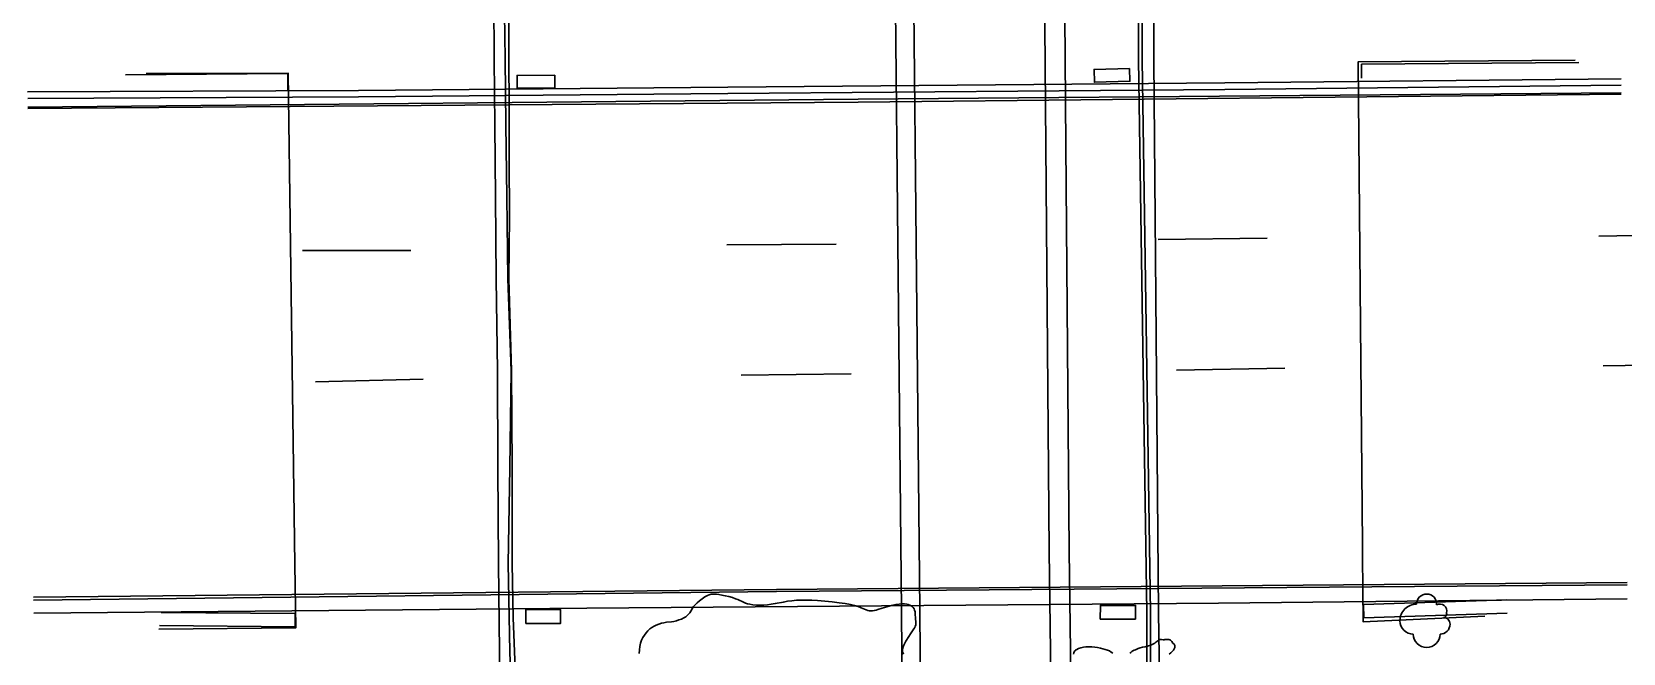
# Model space of a CAD drawing. Header units: feet. Extents: x 3174203 to 3175581, y 1715832 to 1717426.
# Drawn here: x 3174693.1 to 3174839.6, y 1716227.9 to 1716285.1 of the extents above; entities that cross this region are included whole.
import ezdxf

# ---------------------------------------------------------------- set-up
doc = ezdxf.new("R2010")
doc.units = ezdxf.units.FT
doc.header["$MEASUREMENT"] = 0
for name, color, linetype, lineweight, true_color in [('BOTTOM_OF_DRAINAGE', 43, 'Continuous', 30, 0xbfa671), ('BOTTOM_OF_RETAINING_WALL', 75, 'Continuous', 30, 0x6e996b), ('BRIDGE', 117, 'Continuous', 30, 0x53735e), ('HAND_RAIL', 77, 'Continuous', 30, 0x647d5e), ('MISCELLANEOUS', 225, 'Continuous', 30, 0x9c5f7c), ('SHRUBLINE', 71, 'Continuous', 30, 0xc6ff6b), ('TOP_OF_RETAINING_WALL', 121, 'Continuous', 30, 0x7affd3)]:
    doc.layers.add(name, color=color, linetype=linetype, lineweight=lineweight, true_color=true_color)
for name, color, linetype, lineweight in [('CONCRETE_BOTTOM', 9, 'Continuous', 30), ('CONCRETE_TOP', 204, 'Continuous', 30), ('FOOT_PATH', 2, 'Continuous', 30), ('PAINT_STRIPE', 4, 'Continuous', 30), ('SHRUB', 14, 'Continuous', 30)]:
    doc.layers.add(name, color=color, linetype=linetype, lineweight=lineweight)

# ---------------------------------------------------------------- blocks, each defined once
blk = doc.blocks.new('SYM231')
at = {"layer": 'SHRUB', "ltscale": 0.25}
for centre, radius, start, end in [((0.298974, 5.855085), 3.69093474259322, 89.999957, 180.000043), ((0.29898, 5.855085), 3.690934742593219, 354.734283, 90.000043), ((-3.391965, -0.296476), 6.151557904322032, 89.999957, 180.000043), ((5.220229, 3.394459), 2.460623161728813, 342.885514, 120.419776), ((6.45054, 2.164144), 1.230311580864407, 269.999957, 24.295265), ((6.450541, -1.526791), 2.460623161728813, 359.999957, 90.000043), ((-4.622277, -0.296484), 4.921246323457626, 179.999957, 270.000043), ((0.298973, -5.217734), 4.921246323457627, 179.999957, 270.000043), ((0.298981, -5.217734), 4.921246323457626, 269.999957, 4.3e-05), ((5.22023, -1.526796), 3.690934742593219, 269.999957, 4.3e-05)]:
    blk.add_arc(centre, radius, start, end, dxfattribs=at)
blk = doc.blocks.new('SYM006')
at = {"layer": 'SHRUB', "ltscale": 0.25, "xscale": 0.5, "yscale": 0.5, "zscale": 0.5}
blk.add_blockref('SYM231', (0, 0), dxfattribs=at)

msp = doc.modelspace()

# ---------------------------------------------------------------- linework, layer by layer
at = {"layer": 'BOTTOM_OF_DRAINAGE'}
msp.add_polyline3d([(3174737.624567, 1716226.526783, 5236.88782), (3174737.463919, 1716231.172137, 5236.89173), (3174737.351282, 1716236.164938, 5236.938986), (3174737.363341, 1716244.967291, 5236.977132), (3174737.308995, 1716253.89828, 5236.95699), (3174737.054414, 1716262.364721, 5237.026407), (3174737.11195, 1716268.109821, 5237.026981), (3174737.083926, 1716273.343919, 5237.027557), (3174737.06869, 1716278.148912, 5237.033707), (3174737.061675, 1716282.606701, 5237.051007), (3174737.059031, 1716286.800451, 5237.082367)], dxfattribs=at)
at = {"layer": 'BOTTOM_OF_RETAINING_WALL'}
msp.add_polyline3d([(3174813.430833, 1716167.247255, 5239.091434), (3174808.623862, 1716168.451371, 5238.299173), (3174802.960894, 1716170.075905, 5237.610127), (3174801.083526, 1716172.274031, 5237.656958), (3174798.673538, 1716177.242069, 5237.798728), (3174796.178049, 1716185.40595, 5237.662826), (3174795.786469, 1716207.923042, 5237.868244), (3174795.782805, 1716231.66301, 5237.860672), (3174795.01225, 1716282.53318, 5237.816483), (3174794.983052, 1716302.75369, 5237.99474), (3174794.372734, 1716348.751895, 5238.28205), (3174794.248067, 1716354.459184, 5238.205536), (3174794.57364, 1716359.404171, 5238.311525), (3174795.645773, 1716365.043187, 5238.658667), (3174797.060565, 1716369.143062, 5238.752817), (3174798.063384, 1716371.114868, 5238.773048), (3174798.784939, 1716372.501971, 5238.962215), (3174799.557794, 1716373.936124, 5239.162269), (3174803.120611, 1716379.153079, 5239.315554), (3174812.042432, 1716388.502307, 5239.395419), (3174813.819464, 1716389.92736, 5239.314011)], dxfattribs=at)
at = {"layer": 'BRIDGE'}
for points in [[(3174692.763664, 1716279.558821, 5252.372542), (3174723.217519, 1716279.696879, 5252.526677), (3174757.194714, 1716280.002473, 5252.692847), (3174802.951673, 1716280.391551, 5252.956087), (3174839.425893, 1716280.782559, 5253.108241)], [(3174693.325839, 1716231.600553, 5251.746296), (3174744.235237, 1716232.051028, 5251.949815), (3174802.363208, 1716232.505224, 5252.225384), (3174839.987471, 1716232.919268, 5252.374141)]]:
    msp.add_polyline3d(points, dxfattribs=at)
at = {"layer": 'CONCRETE_BOTTOM', "extrusion": (-0.0081770272539618, 0.3572618443471105, 0.933968474199739), "elevation": 592105.927211, "flags": 128}
msp.add_lwpolyline([(-3213280.179807, -1532804.272185), (-3213209.953378, -1532805.210634), (-3213133.518625, -1532806.456923)], dxfattribs=at)
at = {"layer": 'CONCRETE_BOTTOM', "extrusion": (0.0022829830575761, -0.6215814489926786, 0.7833462135330209), "elevation": -1055417.533037, "flags": 128}
msp.add_lwpolyline([(3180975.340951, 1338525.607271), (3181043.725117, 1338526.186934), (3181122.0108, 1338526.672944)], dxfattribs=at)
at = {"layer": 'CONCRETE_TOP', "extrusion": (-0.0100217441187404, 0.7691916041259321, 0.6389396221764573), "elevation": 1291686.818543, "flags": 128}
msp.add_lwpolyline([(-3196782.718649, -1066038.433372), (-3196859.161508, -1066037.99894), (-3196929.391999, -1066037.497012)], dxfattribs=at)
at = {"layer": 'CONCRETE_TOP', "extrusion": (-0.0040843018936261, -0.0689142179066098, 0.9976142285715265), "elevation": -126000.059571, "flags": 128}
msp.add_lwpolyline([(3067741.828851, 1896887.016609), (3067663.709213, 1896881.776869), (3067595.503668, 1896876.89817)], dxfattribs=at)
at = {"layer": 'FOOT_PATH'}
for points in [[(3174785.911422, 1716156.980111, 5237.656235), (3174786.611533, 1716161.11685, 5237.657077), (3174787.577251, 1716169.955149, 5237.657491), (3174788.773946, 1716186.476366, 5237.649251), (3174789.093015, 1716202.835414, 5237.637686), (3174788.637475, 1716237.32923, 5237.62), (3174788.319993, 1716274.648726, 5237.531), (3174787.93304, 1716322.377807, 5237.56), (3174787.775907, 1716353.738217, 5237.591148), (3174788.043366, 1716360.962597, 5237.595698), (3174788.69486, 1716365.872548, 5237.598), (3174789.695091, 1716369.436672, 5237.573), (3174790.916401, 1716372.796667, 5237.615), (3174794.107592, 1716379.802452, 5237.691957), (3174796.234484, 1716383.32796, 5237.729363), (3174798.723958, 1716387.552922, 5237.769), (3174802.517944, 1716392.540106, 5237.834), (3174807.164377, 1716397.80824, 5237.934), (3174809.340013, 1716399.758984, 5238), (3174813.439269, 1716402.537048, 5238.145), (3174822.811777, 1716408.622682, 5238.541), (3174842.152317, 1716419.578471, 5239.443), (3174854.491776, 1716426.131574, 5240.088), (3174857.773621, 1716427.765089, 5240.208476)], [(3174784.882021, 1716394.511035, 5237.598016), (3174781.047749, 1716388.36442, 5237.555), (3174777.156721, 1716380.34744, 5237.459), (3174774.6321, 1716373.225226, 5237.44), (3174773.597193, 1716368.707397, 5237.442474), (3174772.9481, 1716364.301017, 5237.4412), (3174772.529335, 1716360.577127, 5237.434711), (3174772.299141, 1716354.129029, 5237.417), (3174772.28896, 1716321.139953, 5237.409), (3174773.187016, 1716231.833236, 5237.44), (3174773.390295, 1716204.180912, 5237.487), (3174773.232224, 1716190.264916, 5237.53), (3174772.442793, 1716177.944708, 5237.588), (3174771.258156, 1716165.061388, 5237.515), (3174770.386914, 1716158.960173, 5237.522764)], [(3174786.304913, 1716393.575279, 5237.598016), (3174782.540013, 1716387.539872, 5237.555), (3174778.729754, 1716379.689306, 5237.459), (3174776.26967, 1716372.749155, 5237.44), (3174775.271744, 1716368.392771, 5237.442474), (3174774.636701, 1716364.081766, 5237.4412), (3174774.228459, 1716360.451446, 5237.434711), (3174774.001658, 1716354.098387, 5237.417), (3174773.991488, 1716321.14825, 5237.409), (3174774.889479, 1716231.848054, 5237.44), (3174775.092891, 1716204.177501, 5237.487), (3174774.934131, 1716190.200769, 5237.53), (3174774.140327, 1716177.812302, 5237.588), (3174772.94962, 1716164.86298, 5237.515), (3174771.600153, 1716155.412803, 5237.526931), (3174769.670217, 1716144.766465, 5237.539087), (3174768.003228, 1716137.142793, 5237.54494), (3174766.177479, 1716129.439708, 5237.55121)], [(3174777.866873, 1716128.892633, 5237.627041), (3174780.781268, 1716140.226038, 5237.647), (3174783.321442, 1716152.79602, 5237.655315), (3174784.772969, 1716161.372651, 5237.657077), (3174785.729078, 1716170.122998, 5237.657491), (3174786.919784, 1716186.56154, 5237.649251), (3174787.237306, 1716202.841256, 5237.637686), (3174786.782109, 1716237.309087, 5237.62), (3174786.464587, 1716274.633313, 5237.531), (3174786.077607, 1716322.365638, 5237.56), (3174785.920264, 1716353.767905, 5237.591148), (3174786.192426, 1716361.119302, 5237.595698), (3174786.872829, 1716366.247129, 5237.598), (3174787.927455, 1716370.005077, 5237.573), (3174789.197541, 1716373.49926, 5237.615), (3174792.463478, 1716380.669142, 5237.691957), (3174794.64077, 1716384.278191, 5237.729363), (3174797.180943, 1716388.589195, 5237.769), (3174801.081923, 1716393.717022, 5237.834)]]:
    msp.add_polyline3d(points, dxfattribs=at)
at = {"layer": 'HAND_RAIL'}
msp.add_polyline3d([(3174692.766198, 1716278.960372, 5252.474619), (3174723.221567, 1716279.098437, 5252.526677), (3174757.19995, 1716279.404042, 5252.692847), (3174802.957424, 1716279.793124, 5252.956087), (3174822.608077, 1716280.003781, 5253.085057), (3174839.432308, 1716280.184139, 5253.138233)], dxfattribs=at)
at = {"layer": 'MISCELLANEOUS', "extrusion": (-0.0085699459806051, -0.0002395609476563, 0.9999632486428897), "elevation": -22366.255776, "flags": 128}
msp.add_lwpolyline([(3174722.604989, 1716276.416171), (3174722.637889, 1716275.239184), (3174719.373256, 1716275.14793), (3174719.340356, 1716276.324916), (3174722.604989, 1716276.416171)], dxfattribs=at)
at = {"layer": 'MISCELLANEOUS', "extrusion": (-0.0072349819199693, -3.028e-13, 0.9999738271758005), "elevation": -17717.991152, "flags": 128}
msp.add_lwpolyline([(3174790.427144, 1716282.268181), (3174770.444831, 1716282.111271), (3174770.445454, 1716280.821431)], dxfattribs=at)
at = {"layer": 'MISCELLANEOUS', "extrusion": (-0.0006897974598697, -2.95e-14, 0.9999997620897039), "elevation": 3061.410893, "flags": 128}
msp.add_lwpolyline([(3174719.569869, 1716279.710348), (3174719.572135, 1716281.258126), (3174704.642772, 1716281.132422)], dxfattribs=at)
at = {"layer": 'MISCELLANEOUS', "extrusion": (-0.0290416380004947, -0.0001770415570568, 0.9995781869961625), "elevation": -87253.099964, "flags": 128}
msp.add_lwpolyline([(-1696895.937064, 3183953.779957), (-1696895.937064, 3183950.308732), (-1696894.755312, 3183950.308732), (-1696894.755312, 3183953.779957), (-1696895.937064, 3183953.779957)], dxfattribs=at)
at = {"layer": 'MISCELLANEOUS', "extrusion": (-0.0049092774959031, 2.3684359834e-06, 0.9999879494218212), "elevation": -10329.804279, "flags": 128}
msp.add_lwpolyline([(3174726.147775, 1716230.661145), (3174729.319307, 1716230.659615), (3174729.319939, 1716231.970026), (3174726.148407, 1716231.971556), (3174726.147775, 1716230.661145)], dxfattribs=at)
at = {"layer": 'MISCELLANEOUS', "extrusion": (-0.0020864687174465, 5.3438131727e-06, 0.9999978233074985), "elevation": -1362.743184, "flags": 128}
msp.add_lwpolyline([(3174798.77709, 1716231.048298), (3174795.53758, 1716231.056595), (3174795.540813, 1716232.319023), (3174798.780323, 1716232.310726), (3174798.77709, 1716231.048298)], dxfattribs=at)
at = {"layer": 'MISCELLANEOUS', "extrusion": (-0.0095871694026155, -0.0003128398224985, 0.999953993098728), "elevation": -25723.511788, "flags": 128}
msp.add_lwpolyline([(3174733.385298, 1716223.629799), (3174720.177956, 1716223.198848), (3174720.138024, 1716224.422647), (3174733.345366, 1716224.853597)], dxfattribs=at)
at = {"layer": 'MISCELLANEOUS', "extrusion": (-0.0021030798675632, 1.70481888037e-05, 0.9999977883797694), "elevation": -1396.872553, "flags": 128}
msp.add_lwpolyline([(3174708.904784, 1716230.478034), (3174721.410817, 1716230.376657), (3174721.420685, 1716231.594049), (3174709.062104, 1716231.694231)], dxfattribs=at)
at = {"layer": 'MISCELLANEOUS'}
for points in [[(3174826.888127, 1716231.329009, 5251.145587), (3174815.679141, 1716230.806585, 5246.353345), (3174815.624621, 1716236.808242, 5244.920372), (3174815.614547, 1716237.917302, 5244.759548), (3174815.4004, 1716261.491154, 5245.118266), (3174815.211196, 1716282.319186, 5245.628805), (3174835.195385, 1716282.496226, 5251.771065)], [(3174703.682808, 1716281.265891, 5249.117663), (3174716.741312, 1716281.276989, 5245.010128), (3174717.366128, 1716236.081306, 5243.97728), (3174717.446758, 1716230.248923, 5245.552103), (3174704.821877, 1716230.139671, 5250.442785)]]:
    msp.add_polyline3d(points, dxfattribs=at)
at = {"layer": 'PAINT_STRIPE', "extrusion": (-0.0082383559969166, -5.94801270425e-05, 0.9999660624004111), "elevation": -21005.370239, "flags": 128}
msp.add_lwpolyline([(3174692.642549, 1716264.241285), (3174702.71685, 1716264.314018)], dxfattribs=at)
at = {"layer": 'PAINT_STRIPE', "extrusion": (-0.0036950978516555, -4.60187883978e-05, 0.9999931720437583), "elevation": -6558.315271, "flags": 128}
msp.add_lwpolyline([(3174794.558005, 1716265.67861), (3174804.569719, 1716265.803295)], dxfattribs=at)
at = {"layer": 'PAINT_STRIPE', "extrusion": (-0.0129148765426058, -0.0002335217163078, 0.9999165722356528), "elevation": -36151.814271, "flags": 128}
msp.add_lwpolyline([(3174640.414726, 1716257.89877), (3174650.399942, 1716258.079304)], dxfattribs=at)
at = {"layer": 'PAINT_STRIPE', "extrusion": (-0.0015020365548442, -1.2279159131e-06, 0.9999988719417038), "elevation": 480.769072, "flags": 128}
msp.add_lwpolyline([(3174722.365198, 1716264.959815), (3174732.351632, 1716264.967979)], dxfattribs=at)
at = {"layer": 'PAINT_STRIPE', "extrusion": (-0.002907660543211, -5.45443789857e-05, 0.999995771258597), "elevation": -4073.14152, "flags": 128}
msp.add_lwpolyline([(3174800.34111, 1716253.727123), (3174810.311255, 1716253.914151)], dxfattribs=at)
at = {"layer": 'PAINT_STRIPE', "extrusion": (-0.0098934436985489, -0.0001424189266617, 0.9999510485461941), "elevation": -26402.882952, "flags": 128}
msp.add_lwpolyline([(3174734.351618, 1716250.614944), (3174744.457228, 1716250.76041)], dxfattribs=at)
at = {"layer": 'PAINT_STRIPE', "extrusion": (-0.0052366380785267, -0.0001343361748995, 0.99998627969359), "elevation": -11604.249588, "flags": 128}
msp.add_lwpolyline([(3174703.215106, 1716251.345152), (3174713.138611, 1716251.599718)], dxfattribs=at)
at = {"layer": 'PAINT_STRIPE', "extrusion": (-0.0065304451651723, -7.05057070273e-05, 0.9999786739300445), "elevation": -15602.160593, "flags": 128}
msp.add_lwpolyline([(3174725.041672, 1716252.415538), (3174735.147003, 1716252.524637)], dxfattribs=at)
at = {"layer": 'SHRUBLINE'}
for points in [[(3174749.045755, 1716227.893506, 5236.279134), (3174749.063948, 1716228.224224, 5236.275319), (3174749.104608, 1716228.538962, 5236.261953), (3174749.170724, 1716228.834369, 5236.254456), (3174749.264196, 1716229.107688, 5236.24274), (3174749.382576, 1716229.358532, 5236.240424), (3174749.522328, 1716229.587102, 5236.238416), (3174749.679916, 1716229.793602, 5236.229329), (3174749.851804, 1716229.978237, 5236.223831), (3174750.034456, 1716230.141209, 5236.220674), (3174750.224337, 1716230.282722, 5236.216599), (3174750.417909, 1716230.40298, 5236.214008), (3174750.611639, 1716230.502186, 5236.211067), (3174750.856556, 1716230.600188, 5236.206712), (3174751.096152, 1716230.670514, 5236.204522), (3174751.330694, 1716230.719947, 5236.200555), (3174751.560448, 1716230.755276, 5236.195734), (3174752.006654, 1716230.810765, 5236.191224), (3174752.223638, 1716230.844497, 5236.191403), (3174752.471324, 1716230.898837, 5236.189158), (3174752.709717, 1716230.96987, 5236.190137), (3174752.934591, 1716231.05654, 5236.188239), (3174753.141723, 1716231.157789, 5236.189741), (3174753.326889, 1716231.272562, 5236.191365), (3174753.485865, 1716231.399802, 5236.193183), (3174753.599611, 1716231.51792, 5236.191453), (3174753.697529, 1716231.643356, 5236.192951), (3174753.786136, 1716231.775047, 5236.194919), (3174753.961488, 1716232.052932, 5236.195496), (3174754.061268, 1716232.196998, 5236.198273), (3174754.177808, 1716232.34306, 5236.200692), (3174754.376053, 1716232.547899, 5236.202629), (3174754.604957, 1716232.7458, 5236.209063), (3174754.849555, 1716232.928001, 5236.213518), (3174755.094883, 1716233.085738, 5236.220841), (3174755.325977, 1716233.210248, 5236.223187), (3174755.499808, 1716233.283641, 5236.228012), (3174755.662233, 1716233.330832, 5236.232732), (3174755.822123, 1716233.354779, 5236.237485), (3174755.98835, 1716233.358442, 5236.239061), (3174756.169785, 1716233.344778, 5236.24477), (3174756.375298, 1716233.316745, 5236.251188), (3174756.660713, 1716233.267635, 5236.260729), (3174756.976057, 1716233.203189, 5236.270248), (3174757.30381, 1716233.124503, 5236.278412), (3174757.626453, 1716233.032672, 5236.290425), (3174757.926467, 1716232.928792, 5236.298882), (3174758.119421, 1716232.848243, 5236.306124), (3174758.644547, 1716232.602338, 5236.336262), (3174758.824732, 1716232.528708, 5236.34642), (3174759.019016, 1716232.464127, 5236.360856), (3174759.234316, 1716232.411522, 5236.371694), (3174759.517944, 1716232.368205, 5236.388002), (3174759.830508, 1716232.343905, 5236.402547), (3174760.162927, 1716232.337354, 5236.413249), (3174760.506117, 1716232.347286, 5236.435387), (3174760.850998, 1716232.372431, 5236.457276), (3174761.188485, 1716232.411522, 5236.47456), (3174761.575305, 1716232.474081, 5236.498698), (3174762.320109, 1716232.621838, 5236.546782), (3174762.699264, 1716232.690969, 5236.580425), (3174763.097032, 1716232.746226, 5236.609895), (3174763.521874, 1716232.781309, 5236.632936), (3174763.973751, 1716232.796858, 5236.67258), (3174764.450497, 1716232.795247, 5236.705704), (3174764.949949, 1716232.77885, 5236.736893), (3174765.469943, 1716232.750039, 5236.76962), (3174766.140913, 1716232.699832, 5236.814627), (3174766.808711, 1716232.63644, 5236.86095), (3174767.441447, 1716232.562366, 5236.908895), (3174768.007236, 1716232.48011, 5236.955944), (3174768.482225, 1716232.391839, 5236.984488), (3174768.874707, 1716232.298377, 5237.016793), (3174769.201012, 1716232.200213, 5237.04375), (3174769.47747, 1716232.097833, 5237.061877), (3174769.940912, 1716231.900209, 5237.096312), (3174770.082737, 1716231.85018, 5237.107845), (3174770.224355, 1716231.814917, 5237.114051), (3174770.369439, 1716231.798525, 5237.125157), (3174770.521158, 1716231.803814, 5237.131549), (3174770.68067, 1716231.828423, 5237.138307), (3174770.848632, 1716231.868695, 5237.150102), (3174771.025697, 1716231.920971, 5237.162092), (3174771.409759, 1716232.046914, 5237.18282), (3174771.832007, 1716232.179158, 5237.206723), (3174772.267221, 1716232.299259, 5237.229616), (3174772.684089, 1716232.390933, 5237.254321), (3174772.968299, 1716232.432615, 5237.267324), (3174773.225974, 1716232.450546, 5237.278658), (3174773.45851, 1716232.446122, 5237.292746), (3174773.667303, 1716232.420739, 5237.3001), (3174773.817924, 1716232.386164, 5237.307709), (3174773.953409, 1716232.339069, 5237.312232), (3174774.072924, 1716232.279456, 5237.318575), (3174774.175635, 1716232.207323, 5237.322351), (3174774.260708, 1716232.122672, 5237.32591), (3174774.341944, 1716232.000418, 5237.332322), (3174774.398507, 1716231.86559, 5237.336861), (3174774.434586, 1716231.725172, 5237.342734), (3174774.454371, 1716231.586152, 5237.348088), (3174774.463383, 1716231.410808, 5237.354523), (3174774.465222, 1716231.241535, 5237.360513), (3174774.474234, 1716231.069502, 5237.366396), (3174774.508684, 1716230.794412, 5237.375868), (3174774.514387, 1716230.651743, 5237.380111), (3174774.49658, 1716230.508143, 5237.384033), (3174774.459138, 1716230.393447, 5237.38707), (3174774.403224, 1716230.277916, 5237.391498), (3174774.333009, 1716230.16012, 5237.394427), (3174774.017755, 1716229.687723, 5237.408275), (3174773.866392, 1716229.450741, 5237.415737), (3174773.602438, 1716229.022155, 5237.425515), (3174773.497848, 1716228.839589, 5237.42761), (3174773.407223, 1716228.66168, 5237.431602), (3174773.337082, 1716228.491223, 5237.435111), (3174773.299879, 1716228.361167, 5237.434441), (3174773.281983, 1716228.233495, 5237.433125), (3174773.285419, 1716228.104034, 5237.435029), (3174773.312214, 1716227.968613, 5237.433446), (3174773.364394, 1716227.823057, 5237.431857)], [(3174794.20711, 1716227.911635, 5237.972966), (3174794.286116, 1716227.989956, 5237.986854), (3174794.377342, 1716228.055701, 5238.00104), (3174794.485559, 1716228.117721, 5238.014886), (3174794.615541, 1716228.184864, 5238.034243), (3174794.717425, 1716228.236025, 5238.04786), (3174794.837206, 1716228.291119, 5238.06625), (3174794.980988, 1716228.347869, 5238.088102), (3174795.154875, 1716228.403998, 5238.113541), (3174795.36497, 1716228.457229, 5238.145527), (3174795.617377, 1716228.505286, 5238.186259), (3174795.936038, 1716228.598595, 5238.243616), (3174796.138396, 1716228.663863, 5238.284889), (3174796.274899, 1716228.71741, 5238.319061), (3174796.389137, 1716228.773629, 5238.353492), (3174796.49725, 1716228.83922, 5238.383423), (3174796.608515, 1716228.91896, 5238.416498), (3174796.791085, 1716229.059597, 5238.473777), (3174796.882889, 1716229.121016, 5238.501923), (3174796.969721, 1716229.16324, 5238.527435), (3174797.048227, 1716229.179503, 5238.548846), (3174797.117582, 1716229.17577, 5238.567534), (3174797.28118, 1716229.132621, 5238.627457), (3174797.322228, 1716229.132929, 5238.639322), (3174797.356456, 1716229.145181, 5238.649953), (3174797.413562, 1716229.176808, 5238.668927), (3174797.459617, 1716229.186969, 5238.701557), (3174797.527392, 1716229.185263, 5238.722672)], [(3174797.527392, 1716229.185263, 5239.470323), (3174797.638242, 1716229.184532, 5239.474883), (3174797.720544, 1716229.180024, 5239.477983), (3174797.802295, 1716229.167789, 5239.48782), (3174797.878344, 1716229.14433, 5239.497165), (3174797.947221, 1716229.107623, 5239.506219), (3174798.008373, 1716229.056014, 5239.515389), (3174798.062168, 1716228.989776, 5239.525073), (3174798.164793, 1716228.847367, 5239.541919), (3174798.276982, 1716228.734396, 5239.55988), (3174798.323696, 1716228.678462, 5239.568049), (3174798.354226, 1716228.613329, 5239.57605), (3174798.362687, 1716228.534948, 5239.584282), (3174798.343559, 1716228.440009, 5239.594143), (3174798.292799, 1716228.327313, 5239.606635), (3174798.212243, 1716228.204131, 5239.621427), (3174798.105204, 1716228.079844, 5239.637717), (3174797.976095, 1716227.959974, 5239.657351), (3174797.833744, 1716227.834583, 5239.676824)], [(3174789.01005, 1716227.826861, 5237.557361), (3174789.03935, 1716227.933071, 5237.559438), (3174789.080926, 1716228.02962, 5237.561017), (3174789.139676, 1716228.117063, 5237.566671), (3174789.220496, 1716228.195949, 5237.568582), (3174789.328282, 1716228.266832, 5237.571393), (3174789.496838, 1716228.341706, 5237.581777), (3174789.700076, 1716228.40442, 5237.589594), (3174789.926791, 1716228.453541, 5237.598616), (3174790.165782, 1716228.48764, 5237.608688), (3174790.405845, 1716228.505286, 5237.619121), (3174790.694749, 1716228.503306, 5237.633287), (3174790.972248, 1716228.478273, 5237.652585), (3174791.242764, 1716228.435077, 5237.668079), (3174791.510719, 1716228.378607, 5237.684113), (3174791.72504, 1716228.326406, 5237.696882), (3174791.935786, 1716228.266812, 5237.71422), (3174792.138189, 1716228.1978, 5237.728255), (3174792.327483, 1716228.117341, 5237.742093), (3174792.498899, 1716228.023411, 5237.751295), (3174792.649321, 1716227.915451, 5237.763521)]]:
    msp.add_polyline3d(points, dxfattribs=at)
at = {"layer": 'TOP_OF_RETAINING_WALL'}
for points in [[(3174813.658737, 1716168.117249, 5239.916326), (3174808.876981, 1716169.256599, 5239.845875), (3174803.69447, 1716171.043144, 5239.775207), (3174801.906914, 1716172.718812, 5239.83646), (3174799.576615, 1716177.594239, 5239.910549), (3174797.365757, 1716185.530551, 5239.934324), (3174797.227605, 1716207.947694, 5239.940999), (3174796.847134, 1716231.66301, 5239.782177), (3174796.401062, 1716282.487781, 5239.898097), (3174796.35299, 1716302.725882, 5239.86048), (3174795.897831, 1716348.800318, 5239.891439), (3174795.882129, 1716354.404901, 5239.946763), (3174795.934464, 1716359.289856, 5240.072755), (3174796.695932, 1716364.733674, 5240.307904), (3174797.938694, 1716368.84551, 5240.36695), (3174798.733834, 1716370.797498, 5240.4298), (3174799.40401, 1716372.162253, 5240.599187), (3174800.230022, 1716373.584883, 5240.49929), (3174800.684753, 1716374.533628, 5240.66123), (3174801.01718, 1716375.116936, 5241.463836), (3174803.668844, 1716378.810204, 5241.549057), (3174812.519358, 1716387.958018, 5241.348313), (3174814.339193, 1716389.510806, 5241.377157)], [(3174813.480258, 1716167.435928, 5239.547295), (3174808.695782, 1716168.680163, 5239.334208), (3174803.327682, 1716170.559524, 5239.330328), (3174801.382004, 1716172.435264, 5239.402903), (3174799.046057, 1716177.387339, 5239.376525), (3174796.508803, 1716185.440649, 5239.434475), (3174796.157455, 1716207.929388, 5239.369204), (3174796.104579, 1716231.66301, 5239.298702), (3174795.326559, 1716282.524068, 5239.343901), (3174795.354625, 1716302.762671, 5239.119758), (3174794.697709, 1716348.764109, 5239.310745), (3174794.554616, 1716354.447883, 5239.48585), (3174794.907271, 1716359.375998, 5239.441308), (3174796.019644, 1716364.932952, 5239.524425), (3174797.257155, 1716369.075912, 5239.419915), (3174798.330298, 1716370.988947, 5239.506935), (3174798.928992, 1716372.424743, 5239.540343), (3174799.738499, 1716373.841566, 5239.566577), (3174803.395219, 1716378.975226, 5240.315624), (3174812.257213, 1716388.292441, 5240.107832)], [(3174736.258388, 1716221.009937, 5239.810973), (3174736.181724, 1716228.035936, 5239.82554), (3174736.099568, 1716236.164785, 5239.739221), (3174736.022545, 1716244.965098, 5239.77881), (3174735.995291, 1716253.882883, 5239.814246), (3174735.884097, 1716262.334579, 5239.840764), (3174735.819649, 1716269.865106, 5239.935562), (3174735.759205, 1716276.540443, 5239.954116), (3174735.704594, 1716282.556324, 5239.978114), (3174735.656301, 1716288.110139, 5240.011444)], [(3174737.37775, 1716221.01153, 5239.255655), (3174737.135899, 1716228.032105, 5239.265243), (3174736.992732, 1716236.17009, 5239.163122), (3174737.142415, 1716244.967098, 5239.259722), (3174737.265704, 1716253.894728, 5239.38722), (3174736.94479, 1716262.359382, 5239.354253), (3174736.861046, 1716269.898829, 5239.389841), (3174736.787091, 1716276.578924, 5239.42624), (3174736.717472, 1716282.594547, 5239.45975), (3174736.666091, 1716286.788544, 5239.48034)]]:
    msp.add_polyline3d(points, dxfattribs=at)

# ---------------------------------------------------------------- block references
at = {"layer": 'SHRUB', "ltscale": 0.25, "xscale": 0.5, "yscale": 0.5, "zscale": 0.5}
msp.add_blockref('SYM006', (3174821.451, 1716230.9708, 5249.1408), dxfattribs=at)

doc.saveas('drawing.dxf')
